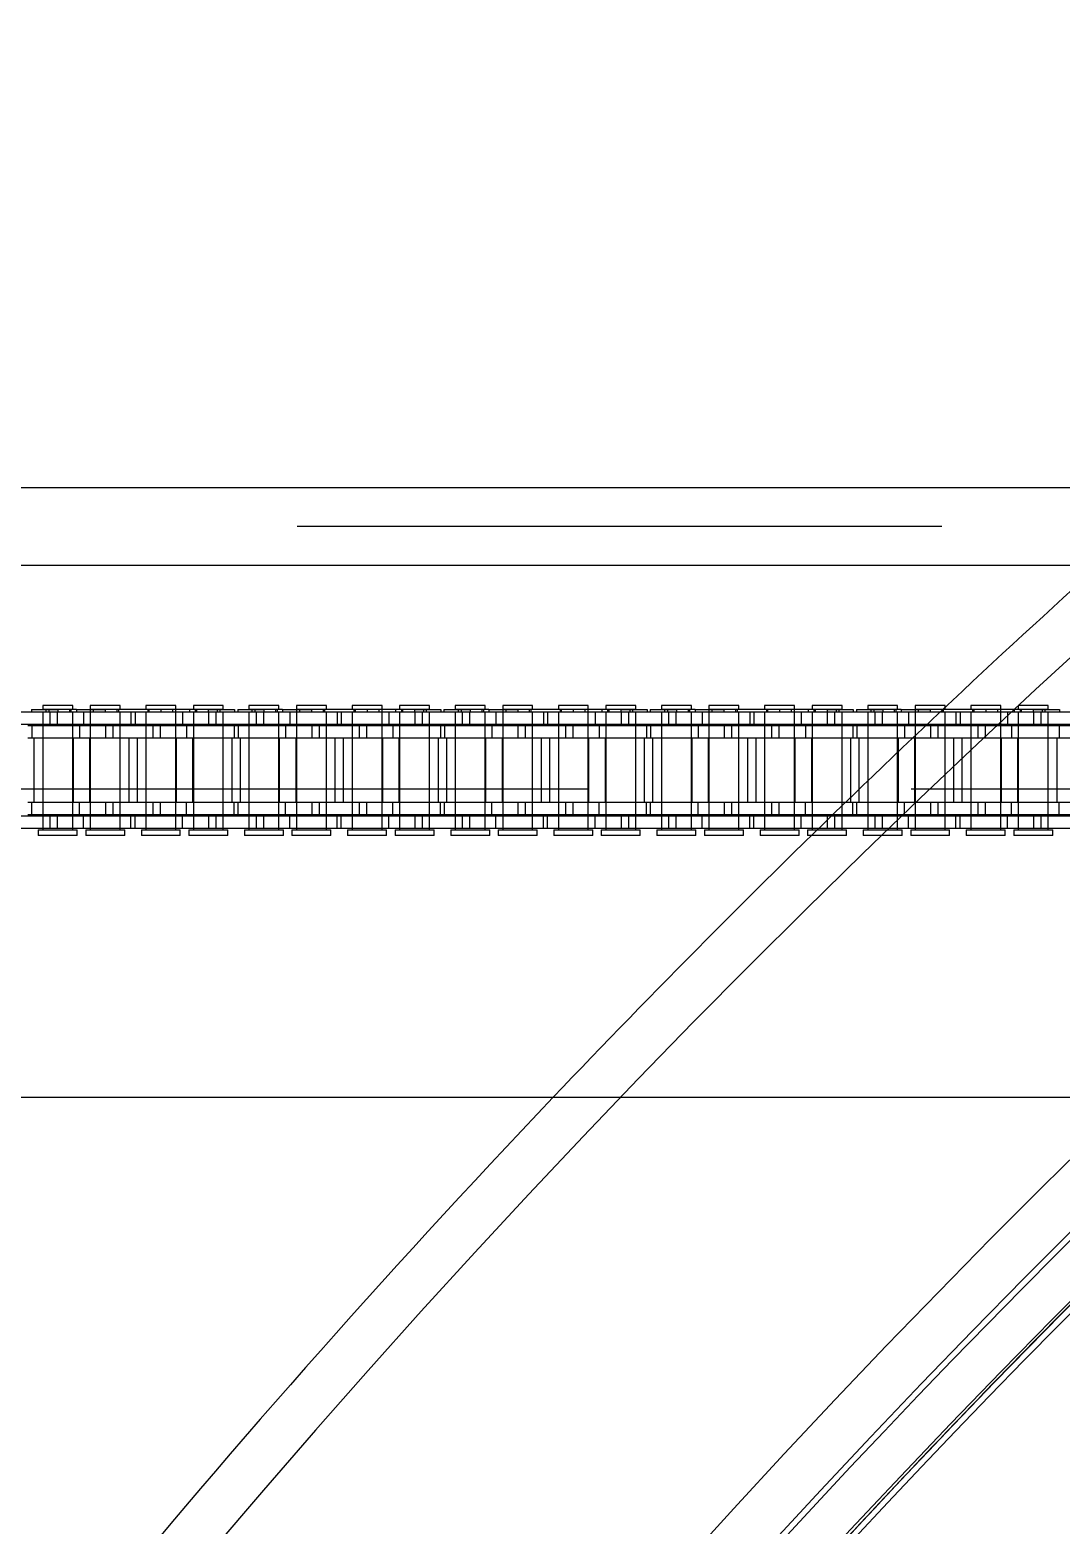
# Model space of a CAD drawing. Header units: metres. Extents: x 0 to 21025, y 0 to 14850.
# Drawn here: x 5832.9 to 5959.9, y 9208.5 to 9392.5 of the extents above; entities that cross this region are included whole.
import ezdxf

# ---------------------------------------------------------------- set-up
doc = ezdxf.new("R2010")
doc.units = ezdxf.units.M
doc.header["$LTSCALE"] = 25
doc.linetypes.add('HIDDEN2', pattern=[4.7625, 3.175, -1.5875])
for name, color, linetype in [('SL1', 8, 'Continuous'), ('SL4', 4, 'Continuous'), ('ST1', 7, 'HIDDEN2')]:
    doc.layers.add(name, color=color, linetype=linetype)

msp = doc.modelspace()

# ---------------------------------------------------------------- linework, layer by layer
at = {"layer": 'SL1'}
for radius, start, end in [(1215.5, 107.106787, 166.785047), (1170.7, 106.690475, 164.690823), (1164.35, 106.913784, 164.513299), (1158.35, 107.10294, 164.435358), (1221.5, 131.364925, 136.439839), (1221.5, 136.439839, 144.90825), (1158, 133.372518, 142.669489)]:
    msp.add_arc((6782.517, 8419.394), radius, start, end, dxfattribs=at)
for points, knots in [([(5861.899, 9121.619), (5864.955, 9125.676), (5875.115, 9139.167), (5893.741, 9161.945), (5917.767, 9189.906), (5943.26, 9217.52), (5966.462, 9241.325), (5981.524, 9255.535), (5987.474, 9261.149)], [0, 0, 0, 0, 0.0810737, 0.2695932, 0.4695371, 0.669481, 0.8694249, 1, 1, 1, 1]), ([(5987.36, 9261.149), (5979.911, 9254.036), (5963.917, 9238.766), (5940.314, 9214.397), (5916.358, 9188.284), (5892.829, 9160.843), (5874.647, 9138.624), (5864.521, 9125.109), (5861.906, 9121.619)], [0, 0, 0, 0, 0.1644711, 0.3531204, 0.5416744, 0.7303041, 0.9303581, 1, 1, 1, 1]), ([(5887.025, 9121.619), (5887.135, 9121.764), (5894.273, 9131.154), (5909.657, 9149.734), (5933.264, 9177.228), (5958.319, 9204.393), (5984.281, 9230.674), (6003.816, 9249.589), (6014.928, 9259.456), (6016.834, 9261.149)], [0, 0, 0, 0, 0.00287638, 0.18545455, 0.37909058, 0.57265878, 0.76633386, 0.95992582, 1, 1, 1, 1]), ([(5887.025, 9121.619), (5887.137, 9121.765), (5894.275, 9131.155), (5909.657, 9149.735), (5933.265, 9177.228), (5958.319, 9204.392), (5984.281, 9230.674), (6003.815, 9249.587), (6014.929, 9259.456), (6016.835, 9261.149)], [0, 0, 0, 0, 0.00289769, 0.18545247, 0.37907022, 0.57268798, 0.76630574, 0.9599235, 1, 1, 1, 1])]:
    msp.add_open_spline(points, degree=3, knots=knots, dxfattribs=at)
at = {"layer": 'SL4'}
for p, q in [((6490.517, 9336.149), (5540.514, 9336.149)), ((5540.514, 9326.624), (6330.277, 9326.624)), ((5540.514, 9261.149), (6209.329, 9261.149))]:
    msp.add_line(p, q, dxfattribs=at)
at = {"layer": 'ST1'}
for p, q in [((6540.514, 9331.386), (5540.514, 9331.386)), ((5540.514, 9326.624), (6330.277, 9326.624)), ((5603.527, 9308.604), (6031.961, 9308.604)), ((5835.397, 9308.541), (5826.302, 9308.541)), ((5833.098, 9308.873), (5833.098, 9308.541)), ((5833.098, 9308.873), (5836.328, 9308.873)), ((5838.173, 9309.384), (5834.483, 9309.384)), ((5834.483, 9309.384), (5834.483, 9308.91)), ((5834.483, 9308.91), (5838.173, 9308.91)), ((5834.483, 9308.541), (5834.483, 9307.021)), ((5834.483, 9308.541), (5834.483, 9294.042)), ((5834.852, 9308.91), (5834.852, 9308.541)), ((5835.221, 9308.873), (5835.221, 9308.541)), ((5836.257, 9308.541), (5835.397, 9308.541)), ((5835.397, 9307.021), (5835.397, 9308.541)), ((5845.352, 9308.541), (5836.257, 9308.541)), ((5836.257, 9308.541), (5836.257, 9307.021)), ((5836.328, 9308.873), (5836.328, 9308.541)), ((5838.625, 9308.873), (5836.328, 9308.873)), ((5837.804, 9308.541), (5837.804, 9308.91)), ((5837.947, 9308.873), (5837.947, 9308.541)), ((5838.173, 9308.91), (5838.173, 9309.384)), ((5838.173, 9307.021), (5838.173, 9308.541)), ((5838.173, 9294.042), (5838.173, 9308.541)), ((5838.625, 9308.873), (5842.177, 9308.873)), ((5838.625, 9308.873), (5838.625, 9308.541)), ((5839.503, 9308.541), (5839.503, 9307.021)), ((5844.022, 9309.384), (5840.332, 9309.384)), ((5840.332, 9309.384), (5840.332, 9308.91)), ((5840.332, 9308.91), (5844.022, 9308.91)), ((5840.332, 9308.873), (5840.332, 9307.021)), ((5840.332, 9308.541), (5840.332, 9294.042)), ((5840.701, 9308.91), (5840.701, 9308.541)), ((5842.177, 9308.873), (5842.177, 9308.541)), ((5854.877, 9308.873), (5842.177, 9308.873)), ((5843.653, 9308.541), (5843.653, 9308.91)), ((5843.796, 9308.873), (5843.796, 9308.541)), ((5844.022, 9308.91), (5844.022, 9309.384)), ((5844.022, 9307.021), (5844.022, 9308.541)), ((5844.022, 9294.042), (5844.022, 9308.541)), ((5845.352, 9308.541), (5845.352, 9307.021)), ((5851.702, 9308.541), (5845.352, 9308.541)), ((5845.853, 9308.541), (5845.853, 9307.021)), ((5850.873, 9309.384), (5847.183, 9309.384)), ((5847.183, 9309.384), (5847.183, 9308.91)), ((5847.183, 9308.91), (5850.873, 9308.91)), ((5847.183, 9308.541), (5847.183, 9307.021)), ((5847.183, 9308.541), (5847.183, 9294.042)), ((5847.409, 9308.873), (5847.409, 9308.541)), ((5847.552, 9308.91), (5847.552, 9308.541)), ((5849.028, 9308.873), (5849.028, 9308.541)), ((5850.504, 9308.541), (5850.504, 9308.91)), ((5850.873, 9308.91), (5850.873, 9309.384)), ((5850.873, 9307.021), (5850.873, 9308.873)), ((5850.873, 9294.042), (5850.873, 9308.541)), ((5851.702, 9308.541), (5851.702, 9307.021)), ((5860.797, 9308.541), (5851.702, 9308.541)), ((5852.58, 9308.541), (5852.58, 9308.873)), ((5856.722, 9309.384), (5853.032, 9309.384)), ((5853.032, 9309.384), (5853.032, 9308.91)), ((5853.032, 9308.91), (5856.722, 9308.91)), ((5853.032, 9308.541), (5853.032, 9307.021)), ((5853.032, 9308.541), (5853.032, 9294.042)), ((5853.258, 9308.873), (5853.258, 9308.541)), ((5853.401, 9308.91), (5853.401, 9308.541)), ((5854.877, 9308.873), (5854.877, 9308.541)), ((5854.877, 9308.873), (5858.107, 9308.873)), ((5854.948, 9307.021), (5854.948, 9308.541)), ((5855.808, 9308.541), (5855.808, 9307.021)), ((5855.984, 9308.873), (5855.984, 9308.541)), ((5856.353, 9308.541), (5856.353, 9308.91)), ((5856.722, 9308.91), (5856.722, 9309.384)), ((5856.722, 9307.021), (5856.722, 9308.541)), ((5856.722, 9294.042), (5856.722, 9308.541)), ((5858.107, 9308.873), (5858.107, 9308.541)), ((5858.498, 9308.873), (5858.498, 9308.541)), ((5858.498, 9308.873), (5861.728, 9308.873)), ((5863.573, 9309.384), (5859.883, 9309.384)), ((5859.883, 9309.384), (5859.883, 9308.91)), ((5859.883, 9308.91), (5863.573, 9308.91)), ((5859.883, 9308.541), (5859.883, 9307.021)), ((5859.883, 9308.541), (5859.883, 9294.042)), ((5860.252, 9308.91), (5860.252, 9308.541)), ((5860.621, 9308.873), (5860.621, 9308.541)), ((5861.657, 9308.541), (5860.797, 9308.541)), ((5860.797, 9307.021), (5860.797, 9308.541)), ((5870.752, 9308.541), (5861.657, 9308.541)), ((5861.657, 9308.541), (5861.657, 9307.021)), ((5861.728, 9308.873), (5861.728, 9308.541)), ((5864.025, 9308.873), (5861.728, 9308.873)), ((5863.204, 9308.541), (5863.204, 9308.91)), ((5863.347, 9308.873), (5863.347, 9308.541)), ((5863.573, 9308.91), (5863.573, 9309.384)), ((5863.573, 9307.021), (5863.573, 9308.541)), ((5863.573, 9294.042), (5863.573, 9308.541)), ((5864.025, 9308.873), (5867.577, 9308.873)), ((5864.025, 9308.873), (5864.025, 9308.541)), ((5864.903, 9308.541), (5864.903, 9307.021)), ((5869.422, 9309.384), (5865.732, 9309.384)), ((5865.732, 9309.384), (5865.732, 9308.91)), ((5865.732, 9308.91), (5869.422, 9308.91)), ((5865.732, 9308.873), (5865.732, 9307.021)), ((5865.732, 9308.541), (5865.732, 9294.042)), ((5866.101, 9308.91), (5866.101, 9308.541)), ((5867.577, 9308.873), (5867.577, 9308.541)), ((5880.277, 9308.873), (5867.577, 9308.873)), ((5869.053, 9308.541), (5869.053, 9308.91)), ((5869.196, 9308.873), (5869.196, 9308.541)), ((5869.422, 9308.91), (5869.422, 9309.384)), ((5869.422, 9307.021), (5869.422, 9308.541)), ((5869.422, 9294.042), (5869.422, 9308.541)), ((5870.752, 9308.541), (5870.752, 9307.021)), ((5877.102, 9308.541), (5870.752, 9308.541)), ((5871.253, 9308.541), (5871.253, 9307.021)), ((5876.273, 9309.384), (5872.583, 9309.384)), ((5872.583, 9309.384), (5872.583, 9308.91)), ((5872.583, 9308.91), (5876.273, 9308.91)), ((5872.583, 9308.541), (5872.583, 9307.021)), ((5872.583, 9308.541), (5872.583, 9294.042)), ((5872.809, 9308.873), (5872.809, 9308.541)), ((5872.952, 9308.91), (5872.952, 9308.541)), ((5874.428, 9308.873), (5874.428, 9308.541)), ((5875.904, 9308.541), (5875.904, 9308.91)), ((5876.273, 9308.91), (5876.273, 9309.384)), ((5876.273, 9307.021), (5876.273, 9308.873)), ((5876.273, 9294.042), (5876.273, 9308.541)), ((5877.102, 9308.541), (5877.102, 9307.021)), ((5886.197, 9308.541), (5877.102, 9308.541)), ((5877.98, 9308.541), (5877.98, 9308.873)), ((5882.121, 9309.384), (5878.431, 9309.384)), ((5878.431, 9309.384), (5878.431, 9308.91)), ((5878.431, 9308.91), (5882.121, 9308.91)), ((5878.431, 9308.541), (5878.431, 9307.021)), ((5878.431, 9308.541), (5878.431, 9294.042)), ((5878.657, 9308.873), (5878.657, 9308.541)), ((5878.801, 9308.91), (5878.801, 9308.541)), ((5880.277, 9308.873), (5880.277, 9308.541)), ((5880.277, 9308.873), (5883.507, 9308.873)), ((5880.348, 9307.021), (5880.348, 9308.541)), ((5881.208, 9308.541), (5881.208, 9307.021)), ((5881.384, 9308.873), (5881.384, 9308.541)), ((5881.753, 9308.541), (5881.753, 9308.91)), ((5882.121, 9308.91), (5882.121, 9309.384)), ((5882.121, 9307.021), (5882.121, 9308.541)), ((5882.121, 9294.042), (5882.121, 9308.541)), ((5883.507, 9308.873), (5883.507, 9308.541)), ((5883.898, 9308.873), (5883.898, 9308.541)), ((5883.898, 9308.873), (5887.128, 9308.873)), ((5888.973, 9309.384), (5885.283, 9309.384)), ((5885.283, 9309.384), (5885.283, 9308.91)), ((5885.283, 9308.91), (5888.973, 9308.91)), ((5885.283, 9308.541), (5885.283, 9307.021)), ((5885.283, 9308.541), (5885.283, 9294.042)), ((5885.652, 9308.91), (5885.652, 9308.541)), ((5886.021, 9308.873), (5886.021, 9308.541)), ((5887.056, 9308.541), (5886.197, 9308.541)), ((5886.197, 9307.021), (5886.197, 9308.541)), ((5896.151, 9308.541), (5887.056, 9308.541)), ((5887.056, 9308.541), (5887.056, 9307.021)), ((5887.128, 9308.873), (5887.128, 9308.541)), ((5889.424, 9308.873), (5887.128, 9308.873)), ((5888.604, 9308.541), (5888.604, 9308.91)), ((5888.747, 9308.873), (5888.747, 9308.541)), ((5888.973, 9308.91), (5888.973, 9309.384)), ((5888.973, 9307.021), (5888.973, 9308.541)), ((5888.973, 9294.042), (5888.973, 9308.541)), ((5889.424, 9308.873), (5892.976, 9308.873)), ((5889.424, 9308.873), (5889.424, 9308.541)), ((5890.303, 9308.541), (5890.303, 9307.021)), ((5894.821, 9309.384), (5891.131, 9309.384)), ((5891.131, 9309.384), (5891.131, 9308.91)), ((5891.131, 9308.91), (5894.821, 9308.91)), ((5891.131, 9308.873), (5891.131, 9307.021)), ((5891.131, 9308.541), (5891.131, 9294.042)), ((5891.5, 9308.91), (5891.5, 9308.541)), ((5892.976, 9308.873), (5892.976, 9308.541)), ((5905.676, 9308.873), (5892.976, 9308.873)), ((5894.452, 9308.541), (5894.452, 9308.91)), ((5894.595, 9308.873), (5894.595, 9308.541)), ((5894.821, 9308.91), (5894.821, 9309.384)), ((5894.821, 9307.021), (5894.821, 9308.541)), ((5894.821, 9294.042), (5894.821, 9308.541)), ((5896.151, 9308.541), (5896.151, 9307.021)), ((5902.501, 9308.541), (5896.151, 9308.541)), ((5896.653, 9308.541), (5896.653, 9307.021)), ((5901.673, 9309.384), (5897.983, 9309.384)), ((5897.983, 9309.384), (5897.983, 9308.91)), ((5897.983, 9308.91), (5901.673, 9308.91)), ((5897.983, 9308.541), (5897.983, 9307.021)), ((5897.983, 9308.541), (5897.983, 9294.042)), ((5898.209, 9308.873), (5898.209, 9308.541)), ((5898.352, 9308.91), (5898.352, 9308.541)), ((5899.828, 9308.873), (5899.828, 9308.541)), ((5901.304, 9308.541), (5901.304, 9308.91)), ((5901.673, 9308.91), (5901.673, 9309.384)), ((5901.673, 9307.021), (5901.673, 9308.873)), ((5901.673, 9294.042), (5901.673, 9308.541)), ((5902.501, 9308.541), (5902.501, 9307.021)), ((5911.596, 9308.541), (5902.501, 9308.541)), ((5903.38, 9308.541), (5903.38, 9308.873)), ((5907.521, 9309.384), (5903.831, 9309.384)), ((5903.831, 9309.384), (5903.831, 9308.91)), ((5903.831, 9308.91), (5907.521, 9308.91)), ((5903.831, 9308.541), (5903.831, 9307.021)), ((5903.831, 9308.541), (5903.831, 9294.042)), ((5904.057, 9308.873), (5904.057, 9308.541)), ((5904.2, 9308.91), (5904.2, 9308.541)), ((5905.676, 9308.873), (5905.676, 9308.541)), ((5905.676, 9308.873), (5908.907, 9308.873)), ((5905.748, 9307.021), (5905.748, 9308.541)), ((5906.608, 9308.541), (5906.608, 9307.021)), ((5906.783, 9308.873), (5906.783, 9308.541)), ((5907.152, 9308.541), (5907.152, 9308.91)), ((5907.521, 9308.91), (5907.521, 9309.384)), ((5907.521, 9307.021), (5907.521, 9308.541)), ((5907.521, 9294.042), (5907.521, 9308.541)), ((5908.907, 9308.873), (5908.907, 9308.541)), ((5909.298, 9308.873), (5909.298, 9308.541)), ((5909.298, 9308.873), (5912.528, 9308.873)), ((5914.373, 9309.384), (5910.683, 9309.384)), ((5910.683, 9309.384), (5910.683, 9308.91)), ((5910.683, 9308.91), (5914.373, 9308.91)), ((5910.683, 9308.541), (5910.683, 9307.021)), ((5910.683, 9308.541), (5910.683, 9294.042)), ((5911.052, 9308.91), (5911.052, 9308.541)), ((5911.421, 9308.873), (5911.421, 9308.541)), ((5912.456, 9308.541), (5911.596, 9308.541)), ((5911.596, 9307.021), (5911.596, 9308.541)), ((5921.551, 9308.541), (5912.456, 9308.541)), ((5912.456, 9308.541), (5912.456, 9307.021)), ((5912.528, 9308.873), (5912.528, 9308.541)), ((5914.824, 9308.873), (5912.528, 9308.873)), ((5914.004, 9308.541), (5914.004, 9308.91)), ((5914.147, 9308.873), (5914.147, 9308.541)), ((5914.373, 9308.91), (5914.373, 9309.384)), ((5914.373, 9307.021), (5914.373, 9308.541)), ((5914.373, 9294.042), (5914.373, 9308.541)), ((5914.824, 9308.873), (5918.376, 9308.873)), ((5914.824, 9308.873), (5914.824, 9308.541)), ((5915.703, 9308.541), (5915.703, 9307.021)), ((5920.221, 9309.384), (5916.531, 9309.384)), ((5916.531, 9309.384), (5916.531, 9308.91)), ((5916.531, 9308.91), (5920.221, 9308.91)), ((5916.531, 9308.873), (5916.531, 9307.021)), ((5916.531, 9308.541), (5916.531, 9294.042)), ((5916.9, 9308.91), (5916.9, 9308.541)), ((5918.376, 9308.873), (5918.376, 9308.541)), ((5931.076, 9308.873), (5918.376, 9308.873)), ((5919.852, 9308.541), (5919.852, 9308.91)), ((5919.995, 9308.873), (5919.995, 9308.541)), ((5920.221, 9308.91), (5920.221, 9309.384)), ((5920.221, 9307.021), (5920.221, 9308.541)), ((5920.221, 9294.042), (5920.221, 9308.541)), ((5921.551, 9308.541), (5921.551, 9307.021)), ((5927.901, 9308.541), (5921.551, 9308.541)), ((5922.053, 9308.541), (5922.053, 9307.021)), ((5927.073, 9309.384), (5923.383, 9309.384)), ((5923.383, 9309.384), (5923.383, 9308.91)), ((5923.383, 9308.91), (5927.073, 9308.91)), ((5923.383, 9308.541), (5923.383, 9307.021)), ((5923.383, 9308.541), (5923.383, 9294.042)), ((5923.609, 9308.873), (5923.609, 9308.541)), ((5923.752, 9308.91), (5923.752, 9308.541)), ((5925.228, 9308.873), (5925.228, 9308.541)), ((5926.704, 9308.541), (5926.704, 9308.91)), ((5927.073, 9308.91), (5927.073, 9309.384)), ((5927.073, 9307.021), (5927.073, 9308.873)), ((5927.073, 9294.042), (5927.073, 9308.541)), ((5927.901, 9308.541), (5927.901, 9307.021)), ((5936.996, 9308.541), (5927.901, 9308.541)), ((5928.78, 9308.541), (5928.78, 9308.873)), ((5932.921, 9309.384), (5929.231, 9309.384)), ((5929.231, 9309.384), (5929.231, 9308.91)), ((5929.231, 9308.91), (5932.921, 9308.91)), ((5929.231, 9308.541), (5929.231, 9307.021)), ((5929.231, 9308.541), (5929.231, 9294.042)), ((5929.457, 9308.873), (5929.457, 9308.541)), ((5929.6, 9308.91), (5929.6, 9308.541)), ((5931.076, 9308.873), (5931.076, 9308.541)), ((5931.076, 9308.873), (5934.307, 9308.873)), ((5931.148, 9307.021), (5931.148, 9308.541)), ((5932.008, 9308.541), (5932.008, 9307.021)), ((5932.183, 9308.873), (5932.183, 9308.541)), ((5932.552, 9308.541), (5932.552, 9308.91)), ((5932.921, 9308.91), (5932.921, 9309.384)), ((5932.921, 9307.021), (5932.921, 9308.541)), ((5932.921, 9294.042), (5932.921, 9308.541)), ((5934.307, 9308.873), (5934.307, 9308.541)), ((5934.698, 9308.873), (5934.698, 9308.541)), ((5934.698, 9308.873), (5937.928, 9308.873)), ((5939.773, 9309.384), (5936.083, 9309.384)), ((5936.083, 9309.384), (5936.083, 9308.91)), ((5936.083, 9308.91), (5939.773, 9308.91)), ((5936.083, 9308.541), (5936.083, 9307.021)), ((5936.083, 9308.541), (5936.083, 9294.042)), ((5936.452, 9308.91), (5936.452, 9308.541)), ((5936.821, 9308.873), (5936.821, 9308.541)), ((5937.856, 9308.541), (5936.996, 9308.541)), ((5936.996, 9307.021), (5936.996, 9308.541)), ((5946.951, 9308.541), (5937.856, 9308.541)), ((5937.856, 9308.541), (5937.856, 9307.021)), ((5937.928, 9308.873), (5937.928, 9308.541)), ((5940.224, 9308.873), (5937.928, 9308.873)), ((5939.404, 9308.541), (5939.404, 9308.91)), ((5939.547, 9308.873), (5939.547, 9308.541)), ((5939.773, 9308.91), (5939.773, 9309.384)), ((5939.773, 9307.021), (5939.773, 9308.541)), ((5939.773, 9294.042), (5939.773, 9308.541)), ((5940.224, 9308.873), (5943.776, 9308.873)), ((5940.224, 9308.873), (5940.224, 9308.541)), ((5941.103, 9308.541), (5941.103, 9307.021)), ((5945.621, 9309.384), (5941.931, 9309.384)), ((5941.931, 9309.384), (5941.931, 9308.91)), ((5941.931, 9308.91), (5945.621, 9308.91)), ((5941.931, 9308.873), (5941.931, 9307.021)), ((5941.931, 9308.541), (5941.931, 9294.042)), ((5942.3, 9308.91), (5942.3, 9308.541)), ((5943.776, 9308.873), (5943.776, 9308.541)), ((5956.476, 9308.873), (5943.776, 9308.873)), ((5945.252, 9308.541), (5945.252, 9308.91)), ((5945.395, 9308.873), (5945.395, 9308.541)), ((5945.621, 9308.91), (5945.621, 9309.384)), ((5945.621, 9307.021), (5945.621, 9308.541)), ((5945.621, 9294.042), (5945.621, 9308.541)), ((5946.951, 9308.541), (5946.951, 9307.021)), ((5953.301, 9308.541), (5946.951, 9308.541)), ((5947.453, 9308.541), (5947.453, 9307.021)), ((5952.473, 9309.384), (5948.783, 9309.384)), ((5948.783, 9309.384), (5948.783, 9308.91)), ((5948.783, 9308.91), (5952.473, 9308.91)), ((5948.783, 9308.541), (5948.783, 9307.021)), ((5948.783, 9308.541), (5948.783, 9294.042)), ((5949.009, 9308.873), (5949.009, 9308.541)), ((5949.152, 9308.91), (5949.152, 9308.541)), ((5950.628, 9308.873), (5950.628, 9308.541)), ((5952.104, 9308.541), (5952.104, 9308.91)), ((5952.473, 9308.91), (5952.473, 9309.384)), ((5952.473, 9307.021), (5952.473, 9308.873)), ((5952.473, 9294.042), (5952.473, 9308.541)), ((5953.301, 9308.541), (5953.301, 9307.021)), ((5962.396, 9308.541), (5953.301, 9308.541)), ((5954.18, 9308.541), (5954.18, 9308.873)), ((5958.321, 9309.384), (5954.631, 9309.384)), ((5954.631, 9309.384), (5954.631, 9308.91)), ((5954.631, 9308.91), (5958.321, 9308.91)), ((5954.631, 9308.541), (5954.631, 9307.021)), ((5954.631, 9308.541), (5954.631, 9294.042)), ((5954.857, 9308.873), (5954.857, 9308.541)), ((5955, 9308.91), (5955, 9308.541)), ((5956.476, 9308.873), (5956.476, 9308.541)), ((5956.476, 9308.873), (5959.707, 9308.873)), ((5956.548, 9307.021), (5956.548, 9308.541)), ((5957.408, 9308.541), (5957.408, 9307.021)), ((5957.583, 9308.873), (5957.583, 9308.541)), ((5957.952, 9308.541), (5957.952, 9308.91)), ((5958.321, 9308.91), (5958.321, 9309.384)), ((5958.321, 9307.021), (5958.321, 9308.541)), ((5958.321, 9294.042), (5958.321, 9308.541)), ((5959.707, 9308.873), (5959.707, 9308.541)), ((5835.397, 9307.021), (5826.302, 9307.021)), ((5839.002, 9306.869), (5832.652, 9306.869)), ((5833.153, 9306.869), (5833.153, 9305.349)), ((5834.483, 9306.869), (5834.483, 9305.349)), ((5836.257, 9307.021), (5835.397, 9307.021)), ((5845.352, 9307.021), (5836.257, 9307.021)), ((5838.173, 9305.349), (5838.173, 9306.869)), ((5839.002, 9306.869), (5839.002, 9305.349)), ((5848.097, 9306.869), (5839.002, 9306.869)), ((5840.332, 9306.869), (5840.332, 9305.349)), ((5842.248, 9305.349), (5842.248, 9306.869)), ((5843.108, 9306.869), (5843.108, 9305.349)), ((5844.022, 9305.349), (5844.022, 9306.869)), ((5851.702, 9307.021), (5845.352, 9307.021)), ((5847.183, 9306.869), (5847.183, 9305.349)), ((5848.957, 9306.869), (5848.097, 9306.869)), ((5848.097, 9305.349), (5848.097, 9306.869)), ((5858.052, 9306.869), (5848.957, 9306.869)), ((5848.957, 9306.869), (5848.957, 9305.349)), ((5850.873, 9305.349), (5850.873, 9306.869)), ((5860.797, 9307.021), (5851.702, 9307.021)), ((5852.203, 9306.869), (5852.203, 9305.349)), ((5853.032, 9306.869), (5853.032, 9305.349)), ((5856.722, 9305.349), (5856.722, 9306.869)), ((5858.052, 9306.869), (5858.052, 9305.349)), ((5864.402, 9306.869), (5858.052, 9306.869)), ((5858.553, 9306.869), (5858.553, 9305.349)), ((5859.883, 9306.869), (5859.883, 9305.349)), ((5861.657, 9307.021), (5860.797, 9307.021)), ((5870.752, 9307.021), (5861.657, 9307.021)), ((5863.573, 9305.349), (5863.573, 9306.869)), ((5864.402, 9306.869), (5864.402, 9305.349)), ((5873.497, 9306.869), (5864.402, 9306.869)), ((5865.732, 9306.869), (5865.732, 9305.349)), ((5867.648, 9305.349), (5867.648, 9306.869)), ((5868.508, 9306.869), (5868.508, 9305.349)), ((5869.422, 9305.349), (5869.422, 9306.869)), ((5877.102, 9307.021), (5870.752, 9307.021)), ((5872.583, 9306.869), (5872.583, 9305.349)), ((5874.356, 9306.869), (5873.497, 9306.869)), ((5873.497, 9305.349), (5873.497, 9306.869)), ((5883.451, 9306.869), (5874.356, 9306.869)), ((5874.356, 9306.869), (5874.356, 9305.349)), ((5876.273, 9305.349), (5876.273, 9306.869)), ((5886.197, 9307.021), (5877.102, 9307.021)), ((5877.603, 9306.869), (5877.603, 9305.349)), ((5878.431, 9306.869), (5878.431, 9305.349)), ((5882.121, 9305.349), (5882.121, 9306.869)), ((5883.451, 9306.869), (5883.451, 9305.349)), ((5889.801, 9306.869), (5883.451, 9306.869)), ((5883.953, 9306.869), (5883.953, 9305.349)), ((5885.283, 9306.869), (5885.283, 9305.349)), ((5887.056, 9307.021), (5886.197, 9307.021)), ((5896.151, 9307.021), (5887.056, 9307.021)), ((5888.973, 9305.349), (5888.973, 9306.869)), ((5889.801, 9306.869), (5889.801, 9305.349)), ((5898.896, 9306.869), (5889.801, 9306.869)), ((5891.131, 9306.869), (5891.131, 9305.349)), ((5893.048, 9305.349), (5893.048, 9306.869)), ((5893.908, 9306.869), (5893.908, 9305.349)), ((5894.821, 9305.349), (5894.821, 9306.869)), ((5902.501, 9307.021), (5896.151, 9307.021)), ((5897.983, 9306.869), (5897.983, 9305.349)), ((5899.756, 9306.869), (5898.896, 9306.869)), ((5898.896, 9305.349), (5898.896, 9306.869)), ((5908.851, 9306.869), (5899.756, 9306.869)), ((5899.756, 9306.869), (5899.756, 9305.349)), ((5901.673, 9305.349), (5901.673, 9306.869)), ((5911.596, 9307.021), (5902.501, 9307.021)), ((5903.003, 9306.869), (5903.003, 9305.349)), ((5903.831, 9306.869), (5903.831, 9305.349)), ((5907.521, 9305.349), (5907.521, 9306.869)), ((5908.851, 9306.869), (5908.851, 9305.349)), ((5915.201, 9306.869), (5908.851, 9306.869)), ((5909.353, 9306.869), (5909.353, 9305.349)), ((5910.683, 9306.869), (5910.683, 9305.349)), ((5912.456, 9307.021), (5911.596, 9307.021)), ((5921.551, 9307.021), (5912.456, 9307.021)), ((5914.373, 9305.349), (5914.373, 9306.869)), ((5915.201, 9306.869), (5915.201, 9305.349)), ((5924.296, 9306.869), (5915.201, 9306.869)), ((5916.531, 9306.869), (5916.531, 9305.349)), ((5918.448, 9305.349), (5918.448, 9306.869)), ((5919.308, 9306.869), (5919.308, 9305.349)), ((5920.221, 9305.349), (5920.221, 9306.869)), ((5927.901, 9307.021), (5921.551, 9307.021)), ((5923.383, 9306.869), (5923.383, 9305.349)), ((5925.156, 9306.869), (5924.296, 9306.869)), ((5924.296, 9305.349), (5924.296, 9306.869)), ((5934.251, 9306.869), (5925.156, 9306.869)), ((5925.156, 9306.869), (5925.156, 9305.349)), ((5927.073, 9305.349), (5927.073, 9306.869)), ((5936.996, 9307.021), (5927.901, 9307.021)), ((5928.403, 9306.869), (5928.403, 9305.349)), ((5929.231, 9306.869), (5929.231, 9305.349)), ((5932.921, 9305.349), (5932.921, 9306.869)), ((5934.251, 9306.869), (5934.251, 9305.349)), ((5940.601, 9306.869), (5934.251, 9306.869)), ((5934.753, 9306.869), (5934.753, 9305.349)), ((5936.083, 9306.869), (5936.083, 9305.349)), ((5937.856, 9307.021), (5936.996, 9307.021)), ((5946.951, 9307.021), (5937.856, 9307.021)), ((5939.773, 9305.349), (5939.773, 9306.869)), ((5940.601, 9306.869), (5940.601, 9305.349)), ((5949.696, 9306.869), (5940.601, 9306.869)), ((5941.931, 9306.869), (5941.931, 9305.349)), ((5943.848, 9305.349), (5943.848, 9306.869)), ((5944.708, 9306.869), (5944.708, 9305.349)), ((5945.621, 9305.349), (5945.621, 9306.869)), ((5953.301, 9307.021), (5946.951, 9307.021)), ((5948.783, 9306.869), (5948.783, 9305.349)), ((5950.556, 9306.869), (5949.696, 9306.869)), ((5949.696, 9305.349), (5949.696, 9306.869)), ((5959.651, 9306.869), (5950.556, 9306.869)), ((5950.556, 9306.869), (5950.556, 9305.349)), ((5952.473, 9305.349), (5952.473, 9306.869)), ((5962.396, 9307.021), (5953.301, 9307.021)), ((5953.803, 9306.869), (5953.803, 9305.349)), ((5954.631, 9306.869), (5954.631, 9305.349)), ((5958.321, 9305.349), (5958.321, 9306.869)), ((5959.651, 9306.869), (5959.651, 9305.349)), ((5966.001, 9306.869), (5959.651, 9306.869)), ((5839.002, 9305.349), (5832.652, 9305.349)), ((5833.437, 9297.419), (5833.437, 9305.349)), ((5834.483, 9305.349), (5834.483, 9297.419)), ((5838.173, 9297.419), (5838.173, 9305.349)), ((5838.217, 9305.349), (5838.217, 9297.419)), ((5848.097, 9305.349), (5839.002, 9305.349)), ((5840.288, 9297.419), (5840.288, 9305.349)), ((5840.332, 9305.349), (5840.332, 9297.419)), ((5844.022, 9297.419), (5844.022, 9305.349)), ((5845.068, 9305.349), (5845.068, 9297.419)), ((5846.137, 9297.419), (5846.137, 9305.349)), ((5847.183, 9305.349), (5847.183, 9297.419)), ((5848.957, 9305.349), (5848.097, 9305.349)), ((5858.052, 9305.349), (5848.957, 9305.349)), ((5850.873, 9297.419), (5850.873, 9305.349)), ((5850.917, 9305.349), (5850.917, 9297.419)), ((5852.988, 9297.419), (5852.988, 9305.349)), ((5853.032, 9305.349), (5853.032, 9297.419)), ((5856.722, 9297.419), (5856.722, 9305.349)), ((5857.768, 9305.349), (5857.768, 9297.419)), ((5864.402, 9305.349), (5858.052, 9305.349)), ((5858.837, 9297.419), (5858.837, 9305.349)), ((5859.883, 9305.349), (5859.883, 9297.419)), ((5863.573, 9297.419), (5863.573, 9305.349)), ((5863.617, 9305.349), (5863.617, 9297.419)), ((5873.497, 9305.349), (5864.402, 9305.349)), ((5865.688, 9297.419), (5865.688, 9305.349)), ((5865.732, 9305.349), (5865.732, 9297.419)), ((5869.422, 9297.419), (5869.422, 9305.349)), ((5870.468, 9305.349), (5870.468, 9297.419)), ((5871.537, 9297.419), (5871.537, 9305.349)), ((5872.583, 9305.349), (5872.583, 9297.419)), ((5874.356, 9305.349), (5873.497, 9305.349)), ((5883.451, 9305.349), (5874.356, 9305.349)), ((5876.273, 9297.419), (5876.273, 9305.349)), ((5876.316, 9305.349), (5876.316, 9297.419)), ((5878.388, 9297.419), (5878.388, 9305.349)), ((5878.431, 9305.349), (5878.431, 9297.419)), ((5882.121, 9297.419), (5882.121, 9305.349)), ((5883.168, 9305.349), (5883.168, 9297.419)), ((5889.801, 9305.349), (5883.451, 9305.349)), ((5884.236, 9297.419), (5884.236, 9305.349)), ((5885.283, 9305.349), (5885.283, 9297.419)), ((5888.973, 9297.419), (5888.973, 9305.349)), ((5889.016, 9305.349), (5889.016, 9297.419)), ((5898.896, 9305.349), (5889.801, 9305.349)), ((5891.088, 9297.419), (5891.088, 9305.349)), ((5891.131, 9305.349), (5891.131, 9297.419)), ((5894.821, 9297.419), (5894.821, 9305.349)), ((5895.868, 9305.349), (5895.868, 9297.419)), ((5896.936, 9297.419), (5896.936, 9305.349)), ((5897.983, 9305.349), (5897.983, 9297.419)), ((5899.756, 9305.349), (5898.896, 9305.349)), ((5908.851, 9305.349), (5899.756, 9305.349)), ((5901.673, 9297.419), (5901.673, 9305.349)), ((5901.716, 9305.349), (5901.716, 9297.419)), ((5903.788, 9297.419), (5903.788, 9305.349)), ((5903.831, 9305.349), (5903.831, 9297.419)), ((5907.521, 9297.419), (5907.521, 9305.349)), ((5908.568, 9305.349), (5908.568, 9297.419)), ((5915.201, 9305.349), (5908.851, 9305.349)), ((5909.636, 9297.419), (5909.636, 9305.349)), ((5910.683, 9305.349), (5910.683, 9297.419)), ((5914.373, 9297.419), (5914.373, 9305.349)), ((5914.416, 9305.349), (5914.416, 9297.419)), ((5924.296, 9305.349), (5915.201, 9305.349)), ((5916.488, 9297.419), (5916.488, 9305.349)), ((5916.531, 9305.349), (5916.531, 9297.419)), ((5920.221, 9297.419), (5920.221, 9305.349)), ((5921.268, 9305.349), (5921.268, 9297.419)), ((5922.336, 9297.419), (5922.336, 9305.349)), ((5923.383, 9305.349), (5923.383, 9297.419)), ((5925.156, 9305.349), (5924.296, 9305.349)), ((5934.251, 9305.349), (5925.156, 9305.349)), ((5927.073, 9297.419), (5927.073, 9305.349)), ((5927.116, 9305.349), (5927.116, 9297.419)), ((5929.188, 9297.419), (5929.188, 9305.349)), ((5929.231, 9305.349), (5929.231, 9297.419)), ((5932.921, 9297.419), (5932.921, 9305.349)), ((5933.968, 9305.349), (5933.968, 9297.419)), ((5940.601, 9305.349), (5934.251, 9305.349)), ((5935.036, 9297.419), (5935.036, 9305.349)), ((5936.083, 9305.349), (5936.083, 9297.419)), ((5939.773, 9297.419), (5939.773, 9305.349)), ((5939.816, 9305.349), (5939.816, 9297.419)), ((5949.696, 9305.349), (5940.601, 9305.349)), ((5941.888, 9297.419), (5941.888, 9305.349)), ((5941.931, 9305.349), (5941.931, 9297.419)), ((5945.621, 9297.419), (5945.621, 9305.349)), ((5946.668, 9305.349), (5946.668, 9297.419)), ((5947.736, 9297.419), (5947.736, 9305.349)), ((5948.783, 9305.349), (5948.783, 9297.419)), ((5950.556, 9305.349), (5949.696, 9305.349)), ((5959.651, 9305.349), (5950.556, 9305.349)), ((5952.473, 9297.419), (5952.473, 9305.349)), ((5952.516, 9305.349), (5952.516, 9297.419)), ((5954.588, 9297.419), (5954.588, 9305.349)), ((5954.631, 9305.349), (5954.631, 9297.419)), ((5958.321, 9297.419), (5958.321, 9305.349)), ((5959.368, 9305.349), (5959.368, 9297.419)), ((5966.001, 9305.349), (5959.651, 9305.349)), ((6020.819, 9299.079), (5603.527, 9299.079)), ((5839.002, 9297.419), (5832.652, 9297.419)), ((5833.153, 9295.899), (5833.153, 9297.419)), ((5834.483, 9297.419), (5834.483, 9295.899)), ((5838.173, 9295.899), (5838.173, 9297.419)), ((5839.002, 9295.899), (5839.002, 9297.419)), ((5848.097, 9297.419), (5839.002, 9297.419)), ((5840.332, 9297.419), (5840.332, 9295.899)), ((5842.248, 9295.899), (5842.248, 9297.419)), ((5843.108, 9297.419), (5843.108, 9295.899)), ((5844.022, 9295.899), (5844.022, 9297.419)), ((5847.183, 9297.419), (5847.183, 9295.899)), ((5848.957, 9297.419), (5848.097, 9297.419)), ((5848.097, 9295.899), (5848.097, 9297.419)), ((5858.052, 9297.419), (5848.957, 9297.419)), ((5848.957, 9297.419), (5848.957, 9295.899)), ((5850.873, 9295.899), (5850.873, 9297.419)), ((5852.203, 9295.899), (5852.203, 9297.419)), ((5853.032, 9297.419), (5853.032, 9295.899)), ((5856.722, 9295.899), (5856.722, 9297.419)), ((5858.052, 9295.899), (5858.052, 9297.419)), ((5864.402, 9297.419), (5858.052, 9297.419)), ((5858.553, 9295.899), (5858.553, 9297.419)), ((5859.883, 9297.419), (5859.883, 9295.899)), ((5863.573, 9295.899), (5863.573, 9297.419)), ((5864.402, 9295.899), (5864.402, 9297.419)), ((5873.497, 9297.419), (5864.402, 9297.419)), ((5865.732, 9297.419), (5865.732, 9295.899)), ((5867.648, 9295.899), (5867.648, 9297.419)), ((5868.508, 9297.419), (5868.508, 9295.899)), ((5869.422, 9295.899), (5869.422, 9297.419)), ((5872.583, 9297.419), (5872.583, 9295.899)), ((5874.356, 9297.419), (5873.497, 9297.419)), ((5873.497, 9295.899), (5873.497, 9297.419)), ((5883.451, 9297.419), (5874.356, 9297.419)), ((5874.356, 9297.419), (5874.356, 9295.899)), ((5876.273, 9295.899), (5876.273, 9297.419)), ((5877.603, 9295.899), (5877.603, 9297.419)), ((5878.431, 9297.419), (5878.431, 9295.899)), ((5882.121, 9295.899), (5882.121, 9297.419)), ((5883.451, 9295.899), (5883.451, 9297.419)), ((5889.801, 9297.419), (5883.451, 9297.419)), ((5883.953, 9295.899), (5883.953, 9297.419)), ((5885.283, 9297.419), (5885.283, 9295.899)), ((5888.973, 9295.899), (5888.973, 9297.419)), ((5889.801, 9295.899), (5889.801, 9297.419)), ((5898.896, 9297.419), (5889.801, 9297.419)), ((5891.131, 9297.419), (5891.131, 9295.899)), ((5893.048, 9295.899), (5893.048, 9297.419)), ((5893.908, 9297.419), (5893.908, 9295.899)), ((5894.821, 9295.899), (5894.821, 9297.419)), ((5897.983, 9297.419), (5897.983, 9295.899)), ((5899.756, 9297.419), (5898.896, 9297.419)), ((5898.896, 9295.899), (5898.896, 9297.419)), ((5908.851, 9297.419), (5899.756, 9297.419)), ((5899.756, 9297.419), (5899.756, 9295.899)), ((5901.673, 9295.899), (5901.673, 9297.419)), ((5903.003, 9295.899), (5903.003, 9297.419)), ((5903.831, 9297.419), (5903.831, 9295.899)), ((5907.521, 9295.899), (5907.521, 9297.419)), ((5908.851, 9295.899), (5908.851, 9297.419)), ((5915.201, 9297.419), (5908.851, 9297.419)), ((5909.353, 9295.899), (5909.353, 9297.419)), ((5910.683, 9297.419), (5910.683, 9295.899)), ((5914.373, 9295.899), (5914.373, 9297.419)), ((5915.201, 9295.899), (5915.201, 9297.419)), ((5924.296, 9297.419), (5915.201, 9297.419)), ((5916.531, 9297.419), (5916.531, 9295.899)), ((5918.448, 9295.899), (5918.448, 9297.419)), ((5919.308, 9297.419), (5919.308, 9295.899)), ((5920.221, 9295.899), (5920.221, 9297.419)), ((5923.383, 9297.419), (5923.383, 9295.899)), ((5925.156, 9297.419), (5924.296, 9297.419)), ((5924.296, 9295.899), (5924.296, 9297.419)), ((5934.251, 9297.419), (5925.156, 9297.419)), ((5925.156, 9297.419), (5925.156, 9295.899)), ((5927.073, 9295.899), (5927.073, 9297.419)), ((5928.403, 9295.899), (5928.403, 9297.419)), ((5929.231, 9297.419), (5929.231, 9295.899)), ((5932.921, 9295.899), (5932.921, 9297.419)), ((5934.251, 9295.899), (5934.251, 9297.419)), ((5940.601, 9297.419), (5934.251, 9297.419)), ((5934.753, 9295.899), (5934.753, 9297.419)), ((5936.083, 9297.419), (5936.083, 9295.899)), ((5939.773, 9295.899), (5939.773, 9297.419)), ((5940.601, 9295.899), (5940.601, 9297.419)), ((5949.696, 9297.419), (5940.601, 9297.419)), ((5941.931, 9297.419), (5941.931, 9295.899)), ((5943.848, 9295.899), (5943.848, 9297.419)), ((5944.708, 9297.419), (5944.708, 9295.899)), ((5945.621, 9295.899), (5945.621, 9297.419)), ((5948.783, 9297.419), (5948.783, 9295.899)), ((5950.556, 9297.419), (5949.696, 9297.419)), ((5949.696, 9295.899), (5949.696, 9297.419)), ((5959.651, 9297.419), (5950.556, 9297.419)), ((5950.556, 9297.419), (5950.556, 9295.899)), ((5952.473, 9295.899), (5952.473, 9297.419)), ((5953.803, 9295.899), (5953.803, 9297.419)), ((5954.631, 9297.419), (5954.631, 9295.899)), ((5958.321, 9295.899), (5958.321, 9297.419)), ((5959.651, 9295.899), (5959.651, 9297.419)), ((5966.001, 9297.419), (5959.651, 9297.419)), ((5835.397, 9295.747), (5826.302, 9295.747)), ((5839.002, 9295.899), (5832.652, 9295.899)), ((5834.483, 9295.747), (5834.483, 9294.227)), ((5836.257, 9295.747), (5835.397, 9295.747)), ((5835.397, 9294.227), (5835.397, 9295.747)), ((5845.352, 9295.747), (5836.257, 9295.747)), ((5836.257, 9295.747), (5836.257, 9294.227)), ((5838.173, 9294.227), (5838.173, 9295.747)), ((5848.097, 9295.899), (5839.002, 9295.899)), ((5839.503, 9294.227), (5839.503, 9295.747)), ((5840.332, 9295.747), (5840.332, 9294.227)), ((5844.022, 9294.227), (5844.022, 9295.747)), ((5845.352, 9294.227), (5845.352, 9295.747)), ((5851.702, 9295.747), (5845.352, 9295.747)), ((5845.853, 9294.227), (5845.853, 9295.747)), ((5847.183, 9295.747), (5847.183, 9294.227)), ((5848.957, 9295.899), (5848.097, 9295.899)), ((5858.052, 9295.899), (5848.957, 9295.899)), ((5850.873, 9294.227), (5850.873, 9295.747)), ((5851.702, 9294.227), (5851.702, 9295.747)), ((5860.797, 9295.747), (5851.702, 9295.747)), ((5853.032, 9295.747), (5853.032, 9294.227)), ((5854.948, 9294.227), (5854.948, 9295.747)), ((5855.808, 9295.747), (5855.808, 9294.227)), ((5856.722, 9294.227), (5856.722, 9295.747)), ((5864.402, 9295.899), (5858.052, 9295.899)), ((5859.883, 9295.747), (5859.883, 9294.227)), ((5861.657, 9295.747), (5860.797, 9295.747)), ((5860.797, 9294.227), (5860.797, 9295.747)), ((5870.752, 9295.747), (5861.657, 9295.747)), ((5861.657, 9295.747), (5861.657, 9294.227)), ((5863.573, 9294.227), (5863.573, 9295.747)), ((5873.497, 9295.899), (5864.402, 9295.899)), ((5864.903, 9294.227), (5864.903, 9295.747)), ((5865.732, 9295.747), (5865.732, 9294.227)), ((5869.422, 9294.227), (5869.422, 9295.747)), ((5870.752, 9294.227), (5870.752, 9295.747)), ((5877.102, 9295.747), (5870.752, 9295.747)), ((5871.253, 9294.227), (5871.253, 9295.747)), ((5872.583, 9295.747), (5872.583, 9294.227)), ((5874.356, 9295.899), (5873.497, 9295.899)), ((5883.451, 9295.899), (5874.356, 9295.899)), ((5876.273, 9294.227), (5876.273, 9295.747)), ((5877.102, 9294.227), (5877.102, 9295.747)), ((5886.197, 9295.747), (5877.102, 9295.747)), ((5878.431, 9295.747), (5878.431, 9294.227)), ((5880.348, 9294.227), (5880.348, 9295.747)), ((5881.208, 9295.747), (5881.208, 9294.227)), ((5882.121, 9294.227), (5882.121, 9295.747)), ((5889.801, 9295.899), (5883.451, 9295.899)), ((5885.283, 9295.747), (5885.283, 9294.227)), ((5887.056, 9295.747), (5886.197, 9295.747)), ((5886.197, 9294.227), (5886.197, 9295.747)), ((5896.151, 9295.747), (5887.056, 9295.747)), ((5887.056, 9295.747), (5887.056, 9294.227)), ((5888.973, 9294.227), (5888.973, 9295.747)), ((5898.896, 9295.899), (5889.801, 9295.899)), ((5890.303, 9294.227), (5890.303, 9295.747)), ((5891.131, 9295.747), (5891.131, 9294.227)), ((5894.821, 9294.227), (5894.821, 9295.747)), ((5896.151, 9294.227), (5896.151, 9295.747)), ((5902.501, 9295.747), (5896.151, 9295.747)), ((5896.653, 9294.227), (5896.653, 9295.747)), ((5897.983, 9295.747), (5897.983, 9294.227)), ((5899.756, 9295.899), (5898.896, 9295.899)), ((5908.851, 9295.899), (5899.756, 9295.899)), ((5901.673, 9294.227), (5901.673, 9295.747)), ((5902.501, 9294.227), (5902.501, 9295.747)), ((5911.596, 9295.747), (5902.501, 9295.747)), ((5903.831, 9295.747), (5903.831, 9294.227)), ((5905.748, 9294.227), (5905.748, 9295.747)), ((5906.608, 9295.747), (5906.608, 9294.227)), ((5907.521, 9294.227), (5907.521, 9295.747)), ((5915.201, 9295.899), (5908.851, 9295.899)), ((5910.683, 9295.747), (5910.683, 9294.227)), ((5912.456, 9295.747), (5911.596, 9295.747)), ((5911.596, 9294.227), (5911.596, 9295.747)), ((5921.551, 9295.747), (5912.456, 9295.747)), ((5912.456, 9295.747), (5912.456, 9294.227)), ((5914.373, 9294.227), (5914.373, 9295.747)), ((5924.296, 9295.899), (5915.201, 9295.899)), ((5915.703, 9294.227), (5915.703, 9295.747)), ((5916.531, 9295.747), (5916.531, 9294.227)), ((5920.221, 9294.227), (5920.221, 9295.747)), ((5921.551, 9294.227), (5921.551, 9295.747)), ((5927.901, 9295.747), (5921.551, 9295.747)), ((5922.053, 9294.227), (5922.053, 9295.747)), ((5923.383, 9295.747), (5923.383, 9294.227)), ((5925.156, 9295.899), (5924.296, 9295.899)), ((5934.251, 9295.899), (5925.156, 9295.899)), ((5927.073, 9294.227), (5927.073, 9295.747)), ((5927.901, 9294.227), (5927.901, 9295.747)), ((5936.996, 9295.747), (5927.901, 9295.747)), ((5929.231, 9295.747), (5929.231, 9294.227)), ((5931.148, 9294.227), (5931.148, 9295.747)), ((5932.008, 9295.747), (5932.008, 9294.227)), ((5932.921, 9294.227), (5932.921, 9295.747)), ((5940.601, 9295.899), (5934.251, 9295.899)), ((5936.083, 9295.747), (5936.083, 9294.227)), ((5937.856, 9295.747), (5936.996, 9295.747)), ((5936.996, 9294.227), (5936.996, 9295.747)), ((5946.951, 9295.747), (5937.856, 9295.747)), ((5937.856, 9295.747), (5937.856, 9294.227)), ((5939.773, 9294.227), (5939.773, 9295.747)), ((5949.696, 9295.899), (5940.601, 9295.899)), ((5941.103, 9294.227), (5941.103, 9295.747)), ((5941.931, 9295.747), (5941.931, 9294.227)), ((5945.621, 9294.227), (5945.621, 9295.747)), ((5946.951, 9294.227), (5946.951, 9295.747)), ((5953.301, 9295.747), (5946.951, 9295.747)), ((5947.453, 9294.227), (5947.453, 9295.747)), ((5948.783, 9295.747), (5948.783, 9294.227)), ((5950.556, 9295.899), (5949.696, 9295.899)), ((5959.651, 9295.899), (5950.556, 9295.899)), ((5952.473, 9294.227), (5952.473, 9295.747)), ((5953.301, 9294.227), (5953.301, 9295.747)), ((5962.396, 9295.747), (5953.301, 9295.747)), ((5954.631, 9295.747), (5954.631, 9294.227)), ((5956.548, 9294.227), (5956.548, 9295.747)), ((5957.408, 9295.747), (5957.408, 9294.227)), ((5958.321, 9294.227), (5958.321, 9295.747)), ((5966.001, 9295.899), (5959.651, 9295.899)), ((5835.397, 9294.227), (5826.302, 9294.227)), ((5833.93, 9294.042), (5838.727, 9294.042)), ((5833.93, 9294.042), (5833.93, 9293.384)), ((5838.727, 9293.384), (5833.93, 9293.384)), ((5836.257, 9294.227), (5835.397, 9294.227)), ((5845.352, 9294.227), (5836.257, 9294.227)), ((5838.727, 9293.384), (5838.727, 9294.042)), ((5839.778, 9294.042), (5844.575, 9294.042)), ((5839.778, 9294.042), (5839.778, 9293.384)), ((5844.575, 9293.384), (5839.778, 9293.384)), ((5844.575, 9293.384), (5844.575, 9294.042)), ((5851.702, 9294.227), (5845.352, 9294.227)), ((5846.63, 9294.042), (5851.427, 9294.042)), ((5846.63, 9294.042), (5846.63, 9293.384)), ((5851.427, 9293.384), (5846.63, 9293.384)), ((5851.427, 9293.384), (5851.427, 9294.042)), ((5860.797, 9294.227), (5851.702, 9294.227)), ((5852.478, 9294.042), (5857.275, 9294.042)), ((5852.478, 9294.042), (5852.478, 9293.384)), ((5857.275, 9293.384), (5852.478, 9293.384)), ((5857.275, 9293.384), (5857.275, 9294.042)), ((5859.33, 9294.042), (5864.127, 9294.042)), ((5859.33, 9294.042), (5859.33, 9293.384)), ((5864.127, 9293.384), (5859.33, 9293.384)), ((5861.657, 9294.227), (5860.797, 9294.227)), ((5870.752, 9294.227), (5861.657, 9294.227)), ((5864.127, 9293.384), (5864.127, 9294.042)), ((5865.178, 9294.042), (5869.975, 9294.042)), ((5865.178, 9294.042), (5865.178, 9293.384)), ((5869.975, 9293.384), (5865.178, 9293.384)), ((5869.975, 9293.384), (5869.975, 9294.042)), ((5877.102, 9294.227), (5870.752, 9294.227)), ((5872.03, 9294.042), (5876.827, 9294.042)), ((5872.03, 9294.042), (5872.03, 9293.384)), ((5876.827, 9293.384), (5872.03, 9293.384)), ((5876.827, 9293.384), (5876.827, 9294.042)), ((5886.197, 9294.227), (5877.102, 9294.227)), ((5877.878, 9294.042), (5882.675, 9294.042)), ((5877.878, 9294.042), (5877.878, 9293.384)), ((5882.675, 9293.384), (5877.878, 9293.384)), ((5882.675, 9293.384), (5882.675, 9294.042)), ((5884.73, 9294.042), (5889.527, 9294.042)), ((5884.73, 9294.042), (5884.73, 9293.384)), ((5889.527, 9293.384), (5884.73, 9293.384)), ((5887.056, 9294.227), (5886.197, 9294.227)), ((5896.151, 9294.227), (5887.056, 9294.227)), ((5889.527, 9293.384), (5889.527, 9294.042)), ((5890.578, 9294.042), (5895.375, 9294.042)), ((5890.578, 9294.042), (5890.578, 9293.384)), ((5895.375, 9293.384), (5890.578, 9293.384)), ((5895.375, 9293.384), (5895.375, 9294.042)), ((5902.501, 9294.227), (5896.151, 9294.227)), ((5897.43, 9294.042), (5902.227, 9294.042)), ((5897.43, 9294.042), (5897.43, 9293.384)), ((5902.227, 9293.384), (5897.43, 9293.384)), ((5902.227, 9293.384), (5902.227, 9294.042)), ((5911.596, 9294.227), (5902.501, 9294.227)), ((5903.278, 9294.042), (5908.075, 9294.042)), ((5903.278, 9294.042), (5903.278, 9293.384)), ((5908.075, 9293.384), (5903.278, 9293.384)), ((5908.075, 9293.384), (5908.075, 9294.042)), ((5910.13, 9294.042), (5914.927, 9294.042)), ((5910.13, 9294.042), (5910.13, 9293.384)), ((5914.927, 9293.384), (5910.13, 9293.384)), ((5912.456, 9294.227), (5911.596, 9294.227)), ((5921.551, 9294.227), (5912.456, 9294.227)), ((5914.927, 9293.384), (5914.927, 9294.042)), ((5915.978, 9294.042), (5920.775, 9294.042)), ((5915.978, 9294.042), (5915.978, 9293.384)), ((5920.775, 9293.384), (5915.978, 9293.384)), ((5920.775, 9293.384), (5920.775, 9294.042)), ((5927.901, 9294.227), (5921.551, 9294.227)), ((5922.83, 9294.042), (5927.627, 9294.042)), ((5922.83, 9294.042), (5922.83, 9293.384)), ((5927.627, 9293.384), (5922.83, 9293.384)), ((5927.627, 9293.384), (5927.627, 9294.042)), ((5936.996, 9294.227), (5927.901, 9294.227)), ((5928.678, 9294.042), (5933.475, 9294.042)), ((5928.678, 9294.042), (5928.678, 9293.384)), ((5933.475, 9293.384), (5928.678, 9293.384)), ((5933.475, 9293.384), (5933.475, 9294.042)), ((5935.53, 9294.042), (5940.327, 9294.042)), ((5935.53, 9294.042), (5935.53, 9293.384)), ((5940.327, 9293.384), (5935.53, 9293.384)), ((5937.856, 9294.227), (5936.996, 9294.227)), ((5946.951, 9294.227), (5937.856, 9294.227)), ((5940.327, 9293.384), (5940.327, 9294.042)), ((5941.378, 9294.042), (5946.175, 9294.042)), ((5941.378, 9294.042), (5941.378, 9293.384)), ((5946.175, 9293.384), (5941.378, 9293.384)), ((5946.175, 9293.384), (5946.175, 9294.042)), ((5953.301, 9294.227), (5946.951, 9294.227)), ((5948.23, 9294.042), (5953.027, 9294.042)), ((5948.23, 9294.042), (5948.23, 9293.384)), ((5953.027, 9293.384), (5948.23, 9293.384)), ((5953.027, 9293.384), (5953.027, 9294.042)), ((5962.396, 9294.227), (5953.301, 9294.227)), ((5954.078, 9294.042), (5958.875, 9294.042)), ((5954.078, 9294.042), (5954.078, 9293.384)), ((5958.875, 9293.384), (5954.078, 9293.384)), ((5958.875, 9293.384), (5958.875, 9294.042))]:
    msp.add_line(p, q, dxfattribs=at)
for radius in [1163.627, 1157.277]:
    msp.add_arc((6782.517, 8419.394), radius, 127.817651, 147.031191, dxfattribs=at)

doc.saveas('drawing.dxf')
